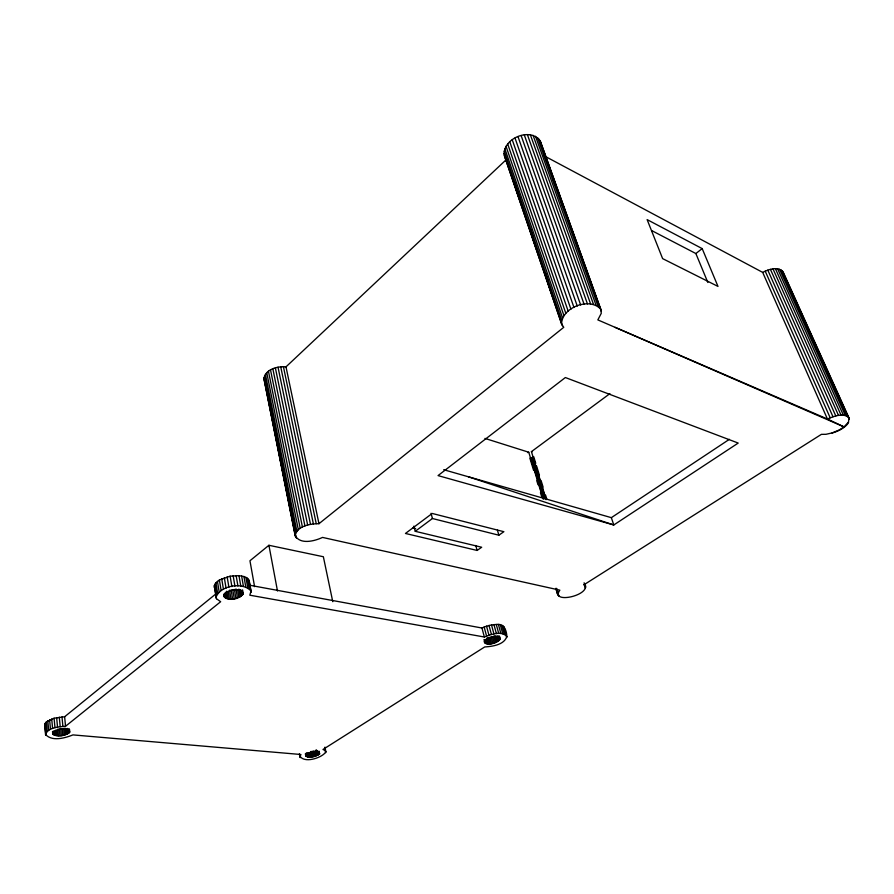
<?xml version="1.0" encoding="UTF-8"?>
<svg xmlns="http://www.w3.org/2000/svg" width="894" height="894" viewBox="0 0 894 894"><rect width="100%" height="100%" fill="white"/><g stroke="black" fill="none" stroke-linecap="round" stroke-linejoin="round"><path stroke-width="1.34" d="M299.401 754.625C302.004 764.314 322.019 758.268 325.874 751.843L325.125 750.457L322.957 749.496L484.693 646.954C492.415 646.418 504.205 644.932 506.82 636.494C506.708 630.08 503.657 623.084 496.282 624.481C491.331 624.649 486.437 625.889 481.955 628.013L249.381 585.179M584.654 583.648C592.398 595.438 549.553 604.623 559.856 590.163L322.533 537.417C314.654 541.105 300.239 544.949 295.165 535.584L263.987 379.157C264.814 369.211 277.643 366.059 285.991 366.864L506.607 159.322M295.165 535.584C297.266 525.75 310.408 523.705 318.968 523.705L563.756 327.316L561.566 323.986L504.361 155.578C501.959 138.648 530.6 126.557 540.278 141.14L600.813 309.313L601.282 313.302L597.84 319.896L827.431 419.007L844.048 426.907L848.484 422.091L848.998 417.934L783.222 272.156C778.328 265.82 768.605 269.429 762.683 272.391L544.278 155.891M299.836 756.983L300.954 754.502L72.95 734.902C64.916 738.098 51.941 741.808 45.538 734.432C48.377 727.135 58.803 726.956 65.541 726.263L220.662 601.707L216.437 598.723L214.325 585.659L215.923 582.765L219.388 580.005L230.127 576.194L238.977 575.647L243.95 576.529L247.493 578.284L249.202 580.698L251.024 591.012L249.828 595.203L484.358 637.009C490.918 634.539 501.366 630.359 506.82 636.494M215.968 597.427C220.136 585.402 242.676 581.569 251.024 591.012M848.484 422.091L848.451 422.65A16.014 6.772 -22.5 0 1 833.599 432.584L825.989 434.305L821.396 434.35L584.005 584.743L585.481 586.296M45.538 734.432L44.7 724.945L46.399 721.816L54.087 718.217L64.625 716.764L215.733 594.018M243.246 593.761C240.944 586.576 226.618 589.537 223.791 595.627C227.199 602.098 239.659 599.271 243.246 593.761L242.576 589.895M561.566 323.986C561.678 307.413 589.906 296.752 600.813 309.313M500.305 638.953C497.723 633.723 486.716 637.31 484.202 641.892C487.655 646.507 497.198 643.155 500.305 638.953L499.612 636.405M248.901 583.491L249.202 580.698M69.788 732.085C67.821 726.498 54.992 728.588 52.556 733.605C56.847 737.718 65.653 735.952 69.788 732.085L69.531 729.392M319.616 753.91C319.516 748.837 308.575 751.966 305.86 754.838C307.078 759.52 316.532 756.413 319.616 753.91L319.091 751.161M332.769 601.684L323.36 556.738L268.915 545.284L249.951 560.761L254.578 586.632M651.771 230.618L695.867 253.538L702.181 248.599L717.983 286.415L662.622 258.623L647.122 219.611L702.181 248.599M415.241 531.315L432.428 518.52L498.863 535.204L503.87 531.695L432.204 513.458L405.44 533.461L477.117 550.447L481.676 547.251L415.241 531.315L413.911 526.119M546.189 499.567L531.427 451.649L609.898 393.628M443.692 469.719L611.34 517.66L729.392 439.312M533.539 470.166L529.885 458.253L532.858 457.192L545.91 499.556M848.998 417.934C843.366 412.156 833.767 416.448 827.431 419.007L762.683 272.391M527.762 452.632L528.756 452.241L543.049 498.841M832.079 432.964L839.432 429.891L844.048 426.907L615.05 327.327M531.427 451.649L532.411 451.604M412.983 527.963L415.676 528.611M484.939 438.406L528.756 452.241M468.4 476.781L613.798 524.968L738.209 443.066L565.366 377.536L438.038 475.597L613.798 524.968L611.34 517.66M263.987 379.157L265.283 382.096M782.406 270.949L849.3 419.174M781.166 269.977L847.009 416.056M779.568 269.262L845.378 415.498M777.624 268.837L843.388 415.196M775.422 268.714L841.075 415.174M772.997 268.893L838.516 415.431M770.438 269.362L835.801 415.967M767.812 270.122L832.984 416.749M765.208 271.139L830.168 417.777M504.361 155.578L562.393 325.774M695.867 253.538L707.858 282.493M601.338 311.224L540.278 141.14M539.16 139.24L599.729 307.614M543.798 153.399L547.094 162.574M552.749 178.297L555.107 184.857M560.761 200.58L563.119 207.14M569.713 225.489L571.132 229.412M597.516 302.82L598.924 306.743M537.551 137.609L598.12 306.184M535.517 136.301L596.007 305.066M214.281 587.056L214.75 588.364M533.092 135.352L593.482 304.295M530.365 134.793L590.588 303.893M527.404 134.648L587.436 303.871M524.297 134.916L584.095 304.239M44.7 724.945L45.035 725.906M521.135 135.586L580.664 304.988M518.006 136.637L577.267 306.083M515.022 138.056L573.982 307.502M512.251 139.777L570.92 309.19M509.781 141.766L568.159 311.112M507.68 143.945L565.79 313.202M506.015 146.27L563.868 315.403M504.831 148.672L562.46 317.638M504.149 151.064L561.6 319.862M514.195 181.627L520.006 198.691M530.276 228.875L533.394 238.061M545.452 273.497L547.687 280.068M503.992 153.388L561.298 321.996M584.106 582.787L585.637 587.269M584.14 584.363L585.391 588.341M533.718 456.689L535.763 463.315M536.579 465.964L539.44 475.228M541.071 480.525L543.116 487.152M545.563 495.097L546.793 499.064M531.919 457.616L544.535 498.662M530.913 457.985L543.518 499.02M536.791 480.76L538.009 484.727M540.445 492.672L541.663 496.639M556.772 588.487L557.979 592.476M558.102 593.56L558.895 596.209M556.012 588.241L557.621 593.571M556.09 588.822L558.091 595.46M556.057 589.258L557.655 594.577M497.433 530.187L498.863 535.204M503.937 626.649L506.809 637.5M503.098 625.867L505.568 634.818M501.88 625.252L504.339 634.204M500.305 624.805L502.763 633.768M498.416 624.548L500.875 633.522M475.764 545.463L477.117 550.447M496.282 624.481L498.729 633.477M498.953 635.746L499.992 639.556M498.416 636.372L499.455 640.193M497.332 635.735L498.718 640.83M493.957 624.627L496.405 633.622M496.416 636.349L497.802 641.445M494.997 635.668L496.718 642.026M491.51 624.962L493.946 633.969M493.801 636.204L495.522 642.551M492.505 636.662L494.226 643.021M489.007 625.487L491.432 634.494M491.164 637.053L492.873 643.401M489.8 637.344L491.51 643.702M486.537 626.191L488.951 635.187M488.459 637.545L490.158 643.904M487.174 637.634L488.884 643.993M484.157 627.04L486.571 636.036M486.336 638.897L487.688 643.982M485.61 640.048L486.638 643.87M481.955 628.013L484.358 637.009M484.716 639.825L485.733 643.646M484.012 639.501L485.029 643.322M431.053 513.29L432.428 518.52M285.991 366.864L318.968 523.705M283.42 366.696L316.241 523.66M280.727 366.808L313.381 523.884M278.023 367.199L310.497 524.353M275.363 367.859L307.648 525.057M272.838 368.775L304.932 525.974M270.513 369.904L302.429 527.08M268.457 371.222L300.205 528.343M266.747 372.686L298.328 529.717M265.406 374.262L296.853 531.181M264.49 375.893L295.813 532.668M269.105 401.261L269.653 403.999M272.659 419.051L273.206 421.789M278.95 450.531L279.487 453.269M295.892 535.394L296.428 538.132M264.009 377.547L295.243 534.154M264.412 380.688L295.568 536.925M324.958 747.138L325.874 751.843M324.667 748.099L325.684 752.647M318.555 751.642L319.08 754.391M317.582 750.759L318.376 754.86M316.465 749.854L317.504 755.329M315.459 750.278L316.51 755.754M314.621 752.033L315.403 756.145M313.191 750.994L314.23 756.469M311.972 751.262L313.012 756.737M310.754 751.452L311.794 756.939M309.827 752.949L310.598 757.05M308.698 752.983L309.469 757.095M268.915 545.284L277.486 590.99M307.67 752.938L308.441 757.05M306.765 752.815L307.536 756.927M306.117 753.195L306.776 756.726M305.759 754.1L306.195 756.458M305.368 753.765L305.804 756.123M299.401 753.843L300.216 757.676M249.303 582.061L251.125 592.364M248.588 579.424L250.421 589.761M247.493 578.284L249.314 588.632M245.928 577.312L247.75 587.671M243.95 576.529L245.772 586.911M241.615 575.971L243.425 586.363M242.207 590.688L242.877 594.555M238.977 575.647L240.777 586.062M241.346 590.185L242.229 595.337M240.24 589.66L241.346 596.097M238.91 589.09L240.24 596.812M236.128 575.58L237.927 585.995M237.614 589.738L238.944 597.46M235.949 589.012L237.491 598.019M233.155 575.758L234.932 586.185M234.396 589.481L235.927 598.488M232.775 589.816L234.295 598.835M230.127 576.194L231.892 586.62M231.133 590.04L232.652 599.058M229.512 590.129L231.032 599.148M227.154 576.854L228.909 587.28M228.182 591.37L229.479 599.103M226.741 591.191L228.037 598.935M224.316 577.725L226.059 588.163M225.679 592.186L226.763 598.634M224.819 593.046L225.668 598.22M221.701 578.787L223.433 589.224M224.17 593.806L224.807 597.684M223.768 594.476L224.204 597.069M219.388 580.005L221.109 590.431M217.443 581.346L219.153 591.772M215.923 582.765L217.622 593.18M214.873 584.218L216.572 594.611M214.325 585.659L216.437 598.723M68.972 728.632L69.374 732.667M68.324 729.191L68.715 733.225M67.329 728.398L67.855 733.773M66.279 728.901L66.804 734.276M64.625 716.764L65.541 726.263M64.949 728.007L65.586 734.723M63.619 728.398L64.256 735.114M61.988 716.865L62.893 726.375M62.2 728.699L62.837 735.416M60.736 728.923L61.373 735.639M59.295 717.144L60.2 726.666M59.272 729.046L59.909 735.773M57.853 729.079L58.479 735.807M56.635 717.603L57.529 727.124M56.624 730.364L57.127 735.74M55.394 730.197L55.886 735.583M54.087 718.217L54.97 727.738M54.433 731.292L54.813 735.337M53.539 730.957L53.908 735.002M51.718 718.966L52.59 728.498M52.981 731.895L53.227 734.6M52.522 731.426L52.768 734.13M49.617 719.838L50.477 729.359M47.818 720.799L48.678 730.32M46.399 721.816L47.248 731.326M45.382 722.866L46.231 732.376M44.812 723.928L45.873 735.382M504.35 627.566L504.361 628.583"/></g></svg>
